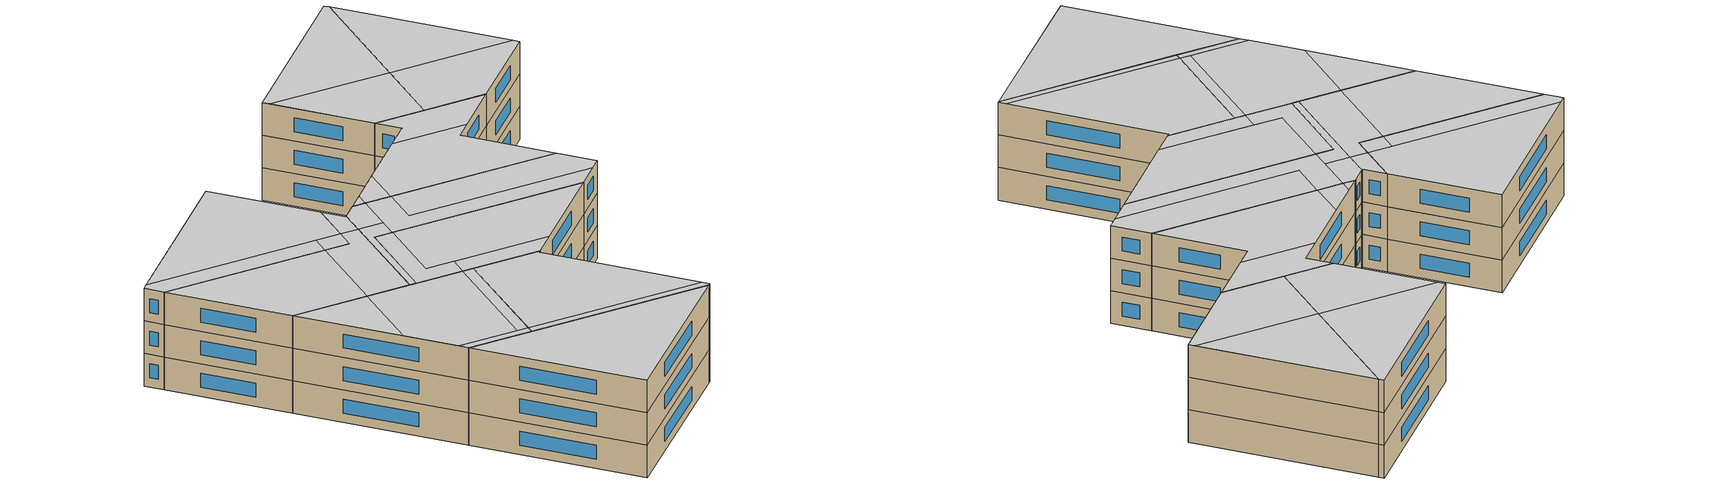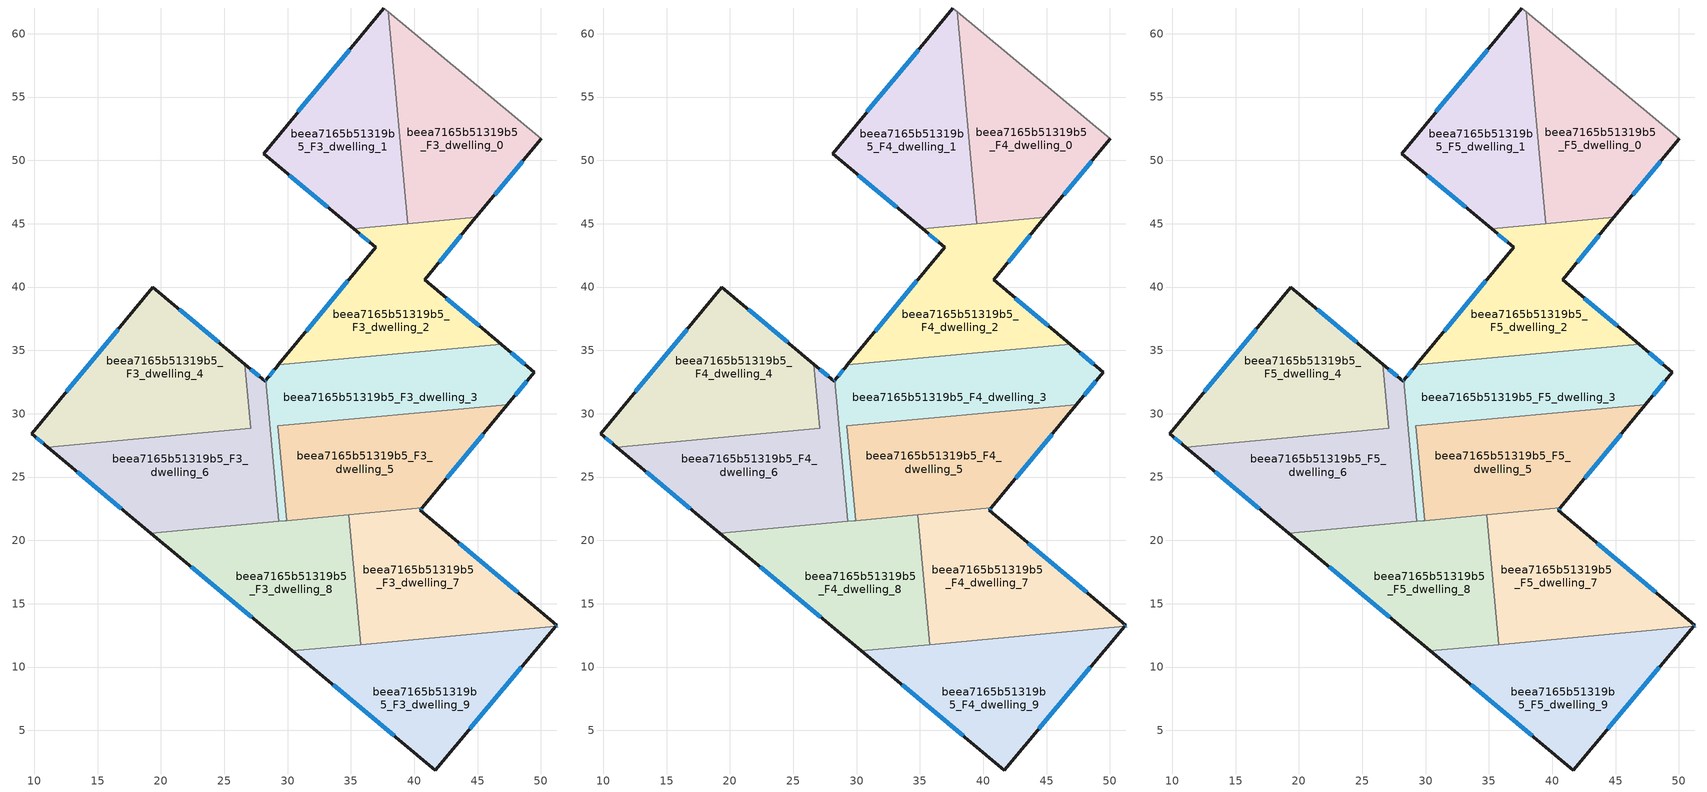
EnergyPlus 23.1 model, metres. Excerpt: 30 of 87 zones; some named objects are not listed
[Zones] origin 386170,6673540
beea7165b51319b5_F3_dwelling_0
 floor to beea7165b51319b5_F2_dwelling_0 (EU_floor_Construction): 50.01,51.73 44.87,45.49 39.5,45 37.95,61.75 z9
 wall outside (EU_wall_Construction): 44.87,45.49 50.01,51.73 z9:12
 wall to beea7165b51319b5_F3_dwelling_1 (EU_wall_Construction): 37.95,61.75 39.5,45 z9:12
 wall adiabatic (EU_wall_Construction): 50.01,51.73 37.95,61.75 z9:12
 wall to beea7165b51319b5_F3_dwelling_2 (EU_wall_Construction): 39.5,45 44.87,45.49 z9:12
 window (EU_Window_Construction): 46.34,47.27 48.54,49.95 z9.86:11.14
beea7165b51319b5_F3_dwelling_1
 floor to beea7165b51319b5_F2_dwelling_1 (EU_floor_Construction): 37.95,61.75 39.5,45 35.21,44.6 28.1,50.54 37.61,62.03 z9
 wall outside (EU_wall_Construction): 37.61,62.03 28.1,50.54 35.21,44.6 z9:12
 wall adiabatic (EU_wall_Construction): 37.95,61.75 37.61,62.03 z9:12
 wall to beea7165b51319b5_F3_dwelling_2 (EU_wall_Construction): 35.21,44.6 39.5,44.99 z9:12
 window (EU_Window_Construction): 34.89,58.75 30.82,53.83 / 30.13,48.84 33.18,46.3 z9.86:11.14
beea7165b51319b5_F3_dwelling_2
 floor to beea7165b51319b5_F2_dwelling_2 (EU_floor_Construction): 44.87,45.49 40.81,40.57 46.86,35.48 29.27,33.85 36.94,43.15 35.21,44.6 z9
 wall outside (EU_wall_Construction): 35.21,44.6 36.94,43.15 29.27,33.85 / 46.86,35.48 40.81,40.57 44.87,45.49 z9:12
 wall to beea7165b51319b5_F3_dwelling_3 (EU_wall_Construction): 29.27,33.85 46.86,35.48 z9:12
 window (EU_Window_Construction): 35.7,44.18 36.45,43.57 / 41.97,41.97 43.71,44.09 / 45.13,36.93 42.54,39.11 / 34.75,40.49 31.46,36.51 z9.86:11.14
beea7165b51319b5_F3_dwelling_3
 floor to beea7165b51319b5_F2_dwelling_3 (EU_floor_Construction): 49.47,33.28 47.36,30.72 29.22,29.04 29.91,21.57 29.81,21.56 29.32,21.51 28.28,32.65 29.22,33.79 29.27,33.85 46.86,35.48 46.91,35.43 z9
 wall outside (EU_wall_Construction): 47.36,30.72 49.47,33.28 46.91,35.43 46.86,35.48 / 29.27,33.85 29.22,33.79 28.28,32.65 z9:12
 wall to beea7165b51319b5_F3_dwelling_5 (EU_wall_Construction): 29.91,21.57 29.22,29.04 47.36,30.72 z9:12
 wall to beea7165b51319b5_F3_dwelling_6 (EU_wall_Construction): 28.28,32.65 29.32,21.51 z9:12
 wall to beea7165b51319b5_F3_dwelling_8 (EU_wall_Construction): 29.32,21.51 29.81,21.56 29.91,21.57 z9:12
 window (EU_Window_Construction): 48.74,33.89 47.64,34.82 / 47.96,31.45 48.87,32.55 / 28.95,33.47 28.55,32.98 z9.86:11.14
beea7165b51319b5_F3_dwelling_4
 floor to beea7165b51319b5_F2_dwelling_4 (EU_floor_Construction): 26.62,33.91 27.09,28.84 11.07,27.36 9.79,28.42 19.35,39.97 z9
 wall outside (EU_wall_Construction): 26.62,33.91 19.35,39.97 9.79,28.42 11.07,27.36 z9:12
 wall to beea7165b51319b5_F3_dwelling_6 (EU_wall_Construction): 11.07,27.36 27.09,28.84 26.62,33.91 z9:12
 window (EU_Window_Construction): 16.62,36.67 12.52,31.72 / 24.55,35.64 21.43,38.24 / 10.16,28.12 10.7,27.66 z9.86:11.14
beea7165b51319b5_F3_dwelling_5
 floor to beea7165b51319b5_F2_dwelling_5 (EU_floor_Construction): 47.36,30.72 40.64,22.56 29.91,21.57 29.22,29.04 z9
 wall outside (EU_wall_Construction): 40.64,22.56 47.36,30.72 z9:12
 wall to beea7165b51319b5_F3_dwelling_7 (EU_wall_Construction): 34.84,22.02 40.64,22.56 z9:12
 wall to beea7165b51319b5_F3_dwelling_8 (EU_wall_Construction): 29.91,21.57 34.84,22.02 z9:12
 window (EU_Window_Construction): 42.56,24.89 45.44,28.39 z9.86:11.14
beea7165b51319b5_F3_dwelling_6
 floor to beea7165b51319b5_F2_dwelling_6 (EU_floor_Construction): 28.28,32.65 29.32,21.51 19.21,20.58 11.07,27.36 27.09,28.84 26.62,33.91 28.22,32.58 z9
 wall outside (EU_wall_Construction): 11.07,27.36 19.21,20.58 / 28.28,32.65 28.22,32.58 26.62,33.91 z9:12
 wall to beea7165b51319b5_F3_dwelling_8 (EU_wall_Construction): 19.21,20.58 29.31,21.51 z9:12
 window (EU_Window_Construction): 13.39,25.42 16.88,22.51 / 27.77,32.96 27.08,33.53 / 28.26,32.63 28.24,32.6 z9.86:11.14
beea7165b51319b5_F3_dwelling_7
 floor to beea7165b51319b5_F2_dwelling_7 (EU_floor_Construction): 51.26,13.3 51.17,13.21 35.78,11.78 34.84,22.02 40.64,22.56 40.49,22.38 z9
 wall outside (EU_wall_Construction): 51.17,13.21 51.26,13.3 40.49,22.38 40.64,22.56 z9:12
 wall to beea7165b51319b5_F3_dwelling_8 (EU_wall_Construction): 34.84,22.02 35.78,11.78 z9:12
 wall to beea7165b51319b5_F3_dwelling_9 (EU_wall_Construction): 35.78,11.78 51.17,13.21 z9:12
 window (EU_Window_Construction): 40.53,22.43 40.59,22.51 / 48.18,15.9 43.57,19.79 / 51.2,13.23 51.23,13.28 z9.86:11.14
beea7165b51319b5_F3_dwelling_8
 floor to beea7165b51319b5_F2_dwelling_8 (EU_floor_Construction): 34.84,22.02 35.78,11.78 30.37,11.28 19.21,20.58 z9
 wall outside (EU_wall_Construction): 19.21,20.58 30.37,11.28 z9:12
 wall to beea7165b51319b5_F3_dwelling_9 (EU_wall_Construction): 30.37,11.28 35.78,11.78 z9:12
 window (EU_Window_Construction): 22.4,17.92 27.18,13.93 z9.86:11.14
beea7165b51319b5_F3_dwelling_9
 floor to beea7165b51319b5_F2_dwelling_9 (EU_floor_Construction): 51.17,13.21 41.66,1.87 30.37,11.28 z9
 wall outside (EU_wall_Construction): 30.37,11.28 41.66,1.87 51.17,13.21 z9:12
 window (EU_Window_Construction): 44.38,5.11 48.45,9.97 / 33.59,8.59 38.43,4.56 z9.86:11.14
beea7165b51319b5_F4_dwelling_0
 floor to beea7165b51319b5_F3_dwelling_0 (EU_floor_Construction): 50.01,51.73 44.87,45.49 39.5,45 37.95,61.75 z12
 wall outside (EU_wall_Construction): 44.87,45.49 50.01,51.73 z12:15
 wall to beea7165b51319b5_F4_dwelling_1 (EU_wall_Construction): 37.95,61.75 39.5,45 z12:15
 wall adiabatic (EU_wall_Construction): 50.01,51.73 37.95,61.75 z12:15
 wall to beea7165b51319b5_F4_dwelling_2 (EU_wall_Construction): 39.5,45 44.87,45.49 z12:15
 window (EU_Window_Construction): 46.34,47.27 48.54,49.95 z12.86:14.14
beea7165b51319b5_F4_dwelling_1
 floor to beea7165b51319b5_F3_dwelling_1 (EU_floor_Construction): 37.95,61.75 39.5,45 35.21,44.6 28.1,50.54 37.61,62.03 z12
 wall outside (EU_wall_Construction): 37.61,62.03 28.1,50.54 35.21,44.6 z12:15
 wall adiabatic (EU_wall_Construction): 37.95,61.75 37.61,62.03 z12:15
 wall to beea7165b51319b5_F4_dwelling_2 (EU_wall_Construction): 35.21,44.6 39.5,44.99 z12:15
 window (EU_Window_Construction): 34.89,58.75 30.82,53.83 / 30.13,48.84 33.18,46.3 z12.86:14.14
beea7165b51319b5_F4_dwelling_2
 floor to beea7165b51319b5_F3_dwelling_2 (EU_floor_Construction): 44.87,45.49 40.81,40.57 46.86,35.48 29.27,33.85 36.94,43.15 35.21,44.6 z12
 wall outside (EU_wall_Construction): 35.21,44.6 36.94,43.15 29.27,33.85 / 46.86,35.48 40.81,40.57 44.87,45.49 z12:15
 wall to beea7165b51319b5_F4_dwelling_3 (EU_wall_Construction): 29.27,33.85 46.86,35.48 z12:15
 window (EU_Window_Construction): 35.7,44.18 36.45,43.57 / 41.97,41.97 43.71,44.09 / 45.13,36.93 42.54,39.11 / 34.75,40.49 31.46,36.51 z12.86:14.14
beea7165b51319b5_F4_dwelling_3
 floor to beea7165b51319b5_F3_dwelling_3 (EU_floor_Construction): 49.47,33.28 47.36,30.72 29.22,29.04 29.91,21.57 29.81,21.56 29.32,21.51 28.28,32.65 29.22,33.79 29.27,33.85 46.86,35.48 46.91,35.43 z12
 wall outside (EU_wall_Construction): 47.36,30.72 49.47,33.28 46.91,35.43 46.86,35.48 / 29.27,33.85 29.22,33.79 28.28,32.65 z12:15
 wall to beea7165b51319b5_F4_dwelling_5 (EU_wall_Construction): 29.91,21.57 29.22,29.04 47.36,30.72 z12:15
 wall to beea7165b51319b5_F4_dwelling_6 (EU_wall_Construction): 28.28,32.65 29.32,21.51 z12:15
 wall to beea7165b51319b5_F4_dwelling_8 (EU_wall_Construction): 29.32,21.51 29.81,21.56 29.91,21.57 z12:15
 window (EU_Window_Construction): 48.74,33.89 47.64,34.82 / 47.96,31.45 48.87,32.55 / 28.95,33.47 28.55,32.98 z12.86:14.14
beea7165b51319b5_F4_dwelling_4
 floor to beea7165b51319b5_F3_dwelling_4 (EU_floor_Construction): 26.62,33.91 27.09,28.84 11.07,27.36 9.79,28.42 19.35,39.97 z12
 wall outside (EU_wall_Construction): 26.62,33.91 19.35,39.97 9.79,28.42 11.07,27.36 z12:15
 wall to beea7165b51319b5_F4_dwelling_6 (EU_wall_Construction): 11.07,27.36 27.09,28.84 26.62,33.91 z12:15
 window (EU_Window_Construction): 16.62,36.67 12.52,31.72 / 24.55,35.64 21.43,38.24 / 10.16,28.12 10.7,27.66 z12.86:14.14
beea7165b51319b5_F4_dwelling_5
 floor to beea7165b51319b5_F3_dwelling_5 (EU_floor_Construction): 47.36,30.72 40.64,22.56 29.91,21.57 29.22,29.04 z12
 wall outside (EU_wall_Construction): 40.64,22.56 47.36,30.72 z12:15
 wall to beea7165b51319b5_F4_dwelling_7 (EU_wall_Construction): 34.84,22.02 40.64,22.56 z12:15
 wall to beea7165b51319b5_F4_dwelling_8 (EU_wall_Construction): 29.91,21.57 34.84,22.02 z12:15
 window (EU_Window_Construction): 42.56,24.89 45.44,28.39 z12.86:14.14
beea7165b51319b5_F4_dwelling_6
 floor to beea7165b51319b5_F3_dwelling_6 (EU_floor_Construction): 28.28,32.65 29.32,21.51 19.21,20.58 11.07,27.36 27.09,28.84 26.62,33.91 28.22,32.58 z12
 wall outside (EU_wall_Construction): 11.07,27.36 19.21,20.58 / 28.28,32.65 28.22,32.58 26.62,33.91 z12:15
 wall to beea7165b51319b5_F4_dwelling_8 (EU_wall_Construction): 19.21,20.58 29.31,21.51 z12:15
 window (EU_Window_Construction): 13.39,25.42 16.88,22.51 / 27.77,32.96 27.08,33.53 / 28.26,32.63 28.24,32.6 z12.86:14.14
beea7165b51319b5_F4_dwelling_7
 floor to beea7165b51319b5_F3_dwelling_7 (EU_floor_Construction): 51.26,13.3 51.17,13.21 35.78,11.78 34.84,22.02 40.64,22.56 40.49,22.38 z12
 wall outside (EU_wall_Construction): 51.17,13.21 51.26,13.3 40.49,22.38 40.64,22.56 z12:15
 wall to beea7165b51319b5_F4_dwelling_8 (EU_wall_Construction): 34.84,22.02 35.78,11.78 z12:15
 wall to beea7165b51319b5_F4_dwelling_9 (EU_wall_Construction): 35.78,11.78 51.17,13.21 z12:15
 window (EU_Window_Construction): 40.53,22.43 40.59,22.51 / 48.18,15.9 43.57,19.79 / 51.2,13.23 51.23,13.28 z12.86:14.14
beea7165b51319b5_F4_dwelling_8
 floor to beea7165b51319b5_F3_dwelling_8 (EU_floor_Construction): 34.84,22.02 35.78,11.78 30.37,11.28 19.21,20.58 z12
 wall outside (EU_wall_Construction): 19.21,20.58 30.37,11.28 z12:15
 wall to beea7165b51319b5_F4_dwelling_9 (EU_wall_Construction): 30.37,11.28 35.78,11.78 z12:15
 window (EU_Window_Construction): 22.4,17.92 27.18,13.93 z12.86:14.14
beea7165b51319b5_F4_dwelling_9
 floor to beea7165b51319b5_F3_dwelling_9 (EU_floor_Construction): 51.17,13.21 41.66,1.87 30.37,11.28 z12
 wall outside (EU_wall_Construction): 30.37,11.28 41.66,1.87 51.17,13.21 z12:15
 window (EU_Window_Construction): 44.38,5.11 48.45,9.97 / 33.59,8.59 38.43,4.56 z12.86:14.14
beea7165b51319b5_F5_dwelling_0
 floor to beea7165b51319b5_F4_dwelling_0 (EU_floor_Construction): 50.01,51.73 44.87,45.49 39.5,45 37.95,61.75 z15
 wall outside (EU_wall_Construction): 44.87,45.49 50.01,51.73 z15:18
 wall to beea7165b51319b5_F5_dwelling_1 (EU_wall_Construction): 37.95,61.75 39.5,45 z15:18
 wall adiabatic (EU_wall_Construction): 50.01,51.73 37.95,61.75 z15:18
 wall to beea7165b51319b5_F5_dwelling_2 (EU_wall_Construction): 39.5,45 44.87,45.49 z15:18
 window (EU_Window_Construction): 46.34,47.27 48.54,49.95 z15.86:17.14
 ceiling to beea7165b51319b5_F6_dwelling_0 (EU_floor_Construction): 49.58,52.08 37.95,61.75 38.94,51.1 z18
 ceiling to beea7165b51319b5_F6_dwelling_1 (EU_floor_Construction): 44.87,45.49 50.01,51.73 49.58,52.08 38.94,51.1 39.5,45 z18
beea7165b51319b5_F5_dwelling_1
 floor to beea7165b51319b5_F4_dwelling_1 (EU_floor_Construction): 37.95,61.75 39.5,45 35.21,44.6 28.1,50.54 37.61,62.03 z15
 wall outside (EU_wall_Construction): 37.61,62.03 28.1,50.54 35.21,44.6 z15:18
 wall adiabatic (EU_wall_Construction): 37.95,61.75 37.61,62.03 z15:18
 wall to beea7165b51319b5_F5_dwelling_2 (EU_wall_Construction): 35.21,44.6 39.5,44.99 z15:18
 window (EU_Window_Construction): 34.89,58.75 30.82,53.83 / 30.13,48.84 33.18,46.3 z15.86:17.14
 ceiling to beea7165b51319b5_F6_dwelling_1 (EU_floor_Construction): 39.5,45 38.94,51.1 28.58,50.14 35.21,44.6 z18
 ceiling to beea7165b51319b5_F6_dwelling_0 (EU_floor_Construction): 38.94,51.1 37.95,61.75 37.61,62.03 28.1,50.54 28.58,50.14 z18
beea7165b51319b5_F5_dwelling_2
 floor to beea7165b51319b5_F4_dwelling_2 (EU_floor_Construction): 44.87,45.49 40.81,40.57 46.86,35.48 29.27,33.85 36.94,43.15 35.21,44.6 z15
 wall outside (EU_wall_Construction): 35.21,44.6 36.94,43.15 29.27,33.85 / 46.86,35.48 40.81,40.57 44.87,45.49 z15:18
 wall to beea7165b51319b5_F5_dwelling_3 (EU_wall_Construction): 29.27,33.85 46.86,35.48 z15:18
 window (EU_Window_Construction): 35.7,44.18 36.45,43.57 / 41.97,41.97 43.71,44.09 / 45.13,36.93 42.54,39.11 / 34.75,40.49 31.46,36.51 z15.86:17.14
 ceiling to beea7165b51319b5_F6_dwelling_2 (EU_floor_Construction): 46.86,35.48 40.81,40.57 41.9,41.89 35.41,41.29 32.25,37.47 32.56,34.15 z18
 ceiling to beea7165b51319b5_F6_dwelling_3 (EU_floor_Construction): 32.56,34.15 32.25,37.47 30.26,35.05 30.37,33.95 z18
 ceiling to beea7165b51319b5_F6_dwelling_1 (EU_floor_Construction): 41.9,41.89 44.87,45.49 35.21,44.6 36.94,43.15 35.41,41.29 z18
 ceiling to beea7165b51319b5_F6_dwelling_4 (EU_floor_Construction): 30.37,33.95 30.26,35.05 29.27,33.85 z18
beea7165b51319b5_F5_dwelling_3
 floor to beea7165b51319b5_F4_dwelling_3 (EU_floor_Construction): 49.47,33.28 47.36,30.72 29.22,29.04 29.91,21.57 29.81,21.56 29.32,21.51 28.28,32.65 29.22,33.79 29.27,33.85 46.86,35.48 46.91,35.43 z15
 wall outside (EU_wall_Construction): 47.36,30.72 49.47,33.28 46.91,35.43 46.86,35.48 / 29.27,33.85 29.22,33.79 28.28,32.65 z15:18
 wall to beea7165b51319b5_F5_dwelling_5 (EU_wall_Construction): 29.91,21.57 29.22,29.04 47.36,30.72 z15:18
 wall to beea7165b51319b5_F5_dwelling_6 (EU_wall_Construction): 28.28,32.65 29.32,21.51 z15:18
 wall to beea7165b51319b5_F5_dwelling_8 (EU_wall_Construction): 29.32,21.51 29.81,21.56 29.91,21.57 z15:18
 window (EU_Window_Construction): 48.74,33.89 47.64,34.82 / 47.96,31.45 48.87,32.55 / 28.95,33.47 28.55,32.98 z15.86:17.14
 ceiling to beea7165b51319b5_F6_dwelling_3 (EU_floor_Construction): 47.36,30.72 48.79,32.45 32.85,30.97 32.56,34.15 30.37,33.95 30.81,29.18 z18
 ceiling to beea7165b51319b5_F6_dwelling_2 (EU_floor_Construction): 48.79,32.45 49.47,33.28 46.91,35.43 46.89,35.45 46.86,35.48 32.56,34.15 32.85,30.97 z18
 ceiling to beea7165b51319b5_F6_dwelling_5 (EU_floor_Construction): 29.91,21.57 29.22,29.04 30.81,29.18 30.66,30.77 30.41,30.75 30.3,30.74 28.48,30.57 29.32,21.51 29.81,21.56 z18
 ceiling to beea7165b51319b5_F6_dwelling_4 (EU_floor_Construction): 30.66,30.77 30.37,33.95 29.27,33.85 28.28,32.65 28.48,30.57 30.3,30.74 30.41,30.75 z18
beea7165b51319b5_F5_dwelling_4
 floor to beea7165b51319b5_F4_dwelling_4 (EU_floor_Construction): 26.62,33.91 27.09,28.84 11.07,27.36 9.79,28.42 19.35,39.97 z15
 wall outside (EU_wall_Construction): 26.62,33.91 19.35,39.97 9.79,28.42 11.07,27.36 z15:18
 wall to beea7165b51319b5_F5_dwelling_6 (EU_wall_Construction): 11.07,27.36 27.09,28.84 26.62,33.91 z15:18
 window (EU_Window_Construction): 16.62,36.67 12.52,31.72 / 24.55,35.64 21.43,38.24 / 10.16,28.12 10.7,27.66 z15.86:17.14
 ceiling to beea7165b51319b5_F6_dwelling_4 (EU_floor_Construction): 26.95,30.43 26.62,33.91 19.35,39.97 10.17,28.87 z18
 ceiling to beea7165b51319b5_F6_dwelling_7 (EU_floor_Construction): 24.95,28.64 24.8,30.23 10.17,28.87 9.79,28.42 11.07,27.36 z18
 ceiling to beea7165b51319b5_F6_dwelling_5 (EU_floor_Construction): 27.09,28.84 26.95,30.43 24.8,30.23 24.95,28.64 z18
beea7165b51319b5_F5_dwelling_5
 floor to beea7165b51319b5_F4_dwelling_5 (EU_floor_Construction): 47.36,30.72 40.64,22.56 29.91,21.57 29.22,29.04 z15
 wall outside (EU_wall_Construction): 40.64,22.56 47.36,30.72 z15:18
 wall to beea7165b51319b5_F5_dwelling_7 (EU_wall_Construction): 34.84,22.02 40.64,22.56 z15:18
 wall to beea7165b51319b5_F5_dwelling_8 (EU_wall_Construction): 29.91,21.57 34.84,22.02 z15:18
 window (EU_Window_Construction): 42.56,24.89 45.44,28.39 z15.86:17.14
 ceiling to beea7165b51319b5_F6_dwelling_5 (EU_floor_Construction): 33.91,21.94 33.76,23.5 31.35,23.28 30.81,29.18 29.22,29.04 29.91,21.57 z18
 ceiling to beea7165b51319b5_F6_dwelling_3 (EU_floor_Construction): 42.04,24.27 47.36,30.72 30.81,29.18 31.35,23.28 z18
 ceiling to beea7165b51319b5_F6_dwelling_6 (EU_floor_Construction): 40.64,22.56 42.04,24.27 33.76,23.5 33.91,21.94 z18
beea7165b51319b5_F5_dwelling_6
 floor to beea7165b51319b5_F4_dwelling_6 (EU_floor_Construction): 28.28,32.65 29.32,21.51 19.21,20.58 11.07,27.36 27.09,28.84 26.62,33.91 28.22,32.58 z15
 wall outside (EU_wall_Construction): 11.07,27.36 19.21,20.58 / 28.28,32.65 28.22,32.58 26.62,33.91 z15:18
 wall to beea7165b51319b5_F5_dwelling_8 (EU_wall_Construction): 19.21,20.58 29.31,21.51 z15:18
 window (EU_Window_Construction): 13.39,25.42 16.88,22.51 / 27.77,32.96 27.08,33.53 / 28.26,32.63 28.24,32.6 z15.86:17.14
 ceiling to beea7165b51319b5_F6_dwelling_7 (EU_floor_Construction): 25.64,21.17 24.95,28.64 11.07,27.36 19.21,20.58 z18
 ceiling to beea7165b51319b5_F6_dwelling_4 (EU_floor_Construction): 28.48,30.57 28.28,32.65 28.22,32.58 26.62,33.91 26.95,30.43 z18
 ceiling to beea7165b51319b5_F6_dwelling_5 (EU_floor_Construction): 29.32,21.51 28.48,30.57 26.95,30.43 27.09,28.84 24.95,28.64 25.64,21.17 z18
beea7165b51319b5_F5_dwelling_7
 floor to beea7165b51319b5_F4_dwelling_7 (EU_floor_Construction): 51.26,13.3 51.17,13.21 35.78,11.78 34.84,22.02 40.64,22.56 40.49,22.38 z15
 wall outside (EU_wall_Construction): 51.17,13.21 51.26,13.3 40.49,22.38 40.64,22.56 z15:18
 wall to beea7165b51319b5_F5_dwelling_8 (EU_wall_Construction): 34.84,22.02 35.78,11.78 z15:18
 wall to beea7165b51319b5_F5_dwelling_9 (EU_wall_Construction): 35.78,11.78 51.17,13.21 z15:18
 window (EU_Window_Construction): 40.53,22.43 40.59,22.51 / 48.18,15.9 43.57,19.79 / 51.2,13.23 51.23,13.28 z15.86:17.14
 ceiling to beea7165b51319b5_F6_dwelling_6 (EU_floor_Construction): 50.73,13.74 40.49,22.38 40.64,22.56 34.84,22.02 35.73,12.35 z18
 ceiling to beea7165b51319b5_F6_dwelling_8 (EU_floor_Construction): 51.17,13.2 51.26,13.3 50.73,13.74 35.73,12.35 35.78,11.78 z18
beea7165b51319b5_F5_dwelling_8
 floor to beea7165b51319b5_F4_dwelling_8 (EU_floor_Construction): 34.84,22.02 35.78,11.78 30.37,11.28 19.21,20.58 z15
 wall outside (EU_wall_Construction): 19.21,20.58 30.37,11.28 z15:18
 wall to beea7165b51319b5_F5_dwelling_9 (EU_wall_Construction): 30.37,11.28 35.78,11.78 z15:18
 window (EU_Window_Construction): 22.4,17.92 27.18,13.93 z15.86:17.14
 ceiling to beea7165b51319b5_F6_dwelling_8 (EU_floor_Construction): 35.78,11.78 35.73,12.35 29.75,11.8 30.37,11.28 z18
 ceiling to beea7165b51319b5_F6_dwelling_6 (EU_floor_Construction): 35.73,12.35 34.84,22.02 33.91,21.94 34.8,12.27 z18
 ceiling to beea7165b51319b5_F6_dwelling_5 (EU_floor_Construction): 34.8,12.27 33.91,21.94 29.91,21.57 29.83,21.56 25.64,21.17 26.24,14.72 29.75,11.8 z18
 ceiling to beea7165b51319b5_F6_dwelling_7 (EU_floor_Construction): 26.24,14.72 25.64,21.17 19.21,20.58 z18
beea7165b51319b5_F5_dwelling_9
 floor to beea7165b51319b5_F4_dwelling_9 (EU_floor_Construction): 51.17,13.21 41.66,1.87 30.37,11.28 z15
 wall outside (EU_wall_Construction): 30.37,11.28 41.66,1.87 51.17,13.21 z15:18
 window (EU_Window_Construction): 44.38,5.11 48.45,9.97 / 33.59,8.59 38.43,4.56 z15.86:17.14
 ceiling to beea7165b51319b5_F6_dwelling_8 (EU_floor_Construction): 41.66,1.87 51.17,13.2 30.37,11.28 z18
[Building]
EU S2 Campaign: North Axis=0; Terrain=City; Solar Distribution=FullExterior
[Site:Location]
Helsinki-Vantaa.AP: Latitude=60.317; Longitude=24.963; Time Zone=2; Elevation=54.6
[SizingPeriod:WeatherFileDays]
AnnualSizingPeriod: Begin Month=1; Begin Day of Month=1; End Month=12; End Day of Month=31; Day of Week for Start Day=Monday; Use Weather File Daylight Saving Period=No; Use Weather File Rain and Snow Indicators=No
[MATERIAL]
EU_InternalMass_Material: Roughness=MediumRough; Thickness=0.1; Conductivity=1; Density=1800; Specific Heat=900; Thermal Absorptance=0.9; Solar Absorptance=0.7; Visible Absorptance=0.7
[MATERIAL:NOMASS] Roughness=MediumRough; Thermal Absorptance=0.9; Solar Absorptance=0.7; Visible Absorptance=0.7
Name | Thermal Resistance
EU_wall_NoMass | 1.10183
EU_floor_NoMass | 1.70606
[WINDOWMATERIAL:SIMPLEGLAZINGSYSTEM]
EU_Window_SimpleGlazing: UFactor=3.11035; Solar Heat Gain Coefficient=0.8; Visible Transmittance=0.8
[CONSTRUCTION]
EU_wall_Construction: EU_wall_NoMass
EU_floor_Construction: EU_floor_NoMass
EU_Window_Construction: EU_Window_SimpleGlazing
EU_InternalMass_Construction: EU_InternalMass_Material
[ZONE] Type=1; Multiplier=1; Ceiling Height=autocalculate; Floor Area=autocalculate; Part of Total Floor Area=Yes
Name | Volume
beea7165b51319b5_F3_dwelling_0; beea7165b51319b5_F4_dwelling_0; beea7165b51319b5_F5_dwelling_0 | 326.142
beea7165b51319b5_F3_dwelling_1; beea7165b51319b5_F4_dwelling_1; beea7165b51319b5_F5_dwelling_1 | 326.167
beea7165b51319b5_F3_dwelling_2; beea7165b51319b5_F4_dwelling_2; beea7165b51319b5_F5_dwelling_2 | 300.42
beea7165b51319b5_F3_dwelling_3; beea7165b51319b5_F4_dwelling_3; beea7165b51319b5_F5_dwelling_3 | 298.495
beea7165b51319b5_F3_dwelling_4; beea7165b51319b5_F4_dwelling_4; beea7165b51319b5_F5_dwelling_4 | 373.214
beea7165b51319b5_F3_dwelling_5; beea7165b51319b5_F4_dwelling_5; beea7165b51319b5_F5_dwelling_5 | 326.119
beea7165b51319b5_F3_dwelling_6; beea7165b51319b5_F4_dwelling_6; beea7165b51319b5_F5_dwelling_6 | 332.483
beea7165b51319b5_F3_dwelling_7; beea7165b51319b5_F4_dwelling_7; beea7165b51319b5_F5_dwelling_7 | 326.182
beea7165b51319b5_F3_dwelling_8; beea7165b51319b5_F4_dwelling_8; beea7165b51319b5_F5_dwelling_8 | 326.146
beea7165b51319b5_F3_dwelling_9; beea7165b51319b5_F4_dwelling_9; beea7165b51319b5_F5_dwelling_9 | 326.14
[INTERNALMASS] Construction=EU_InternalMass_Construction
Name | Zone or ZoneList | Surface Area
beea7165b51319b5_F3_dwelling_0_EU_InternalMass | beea7165b51319b5_F3_dwelling_0 | 108.712
beea7165b51319b5_F3_dwelling_1_EU_InternalMass | beea7165b51319b5_F3_dwelling_1 | 108.724
beea7165b51319b5_F3_dwelling_2_EU_InternalMass | beea7165b51319b5_F3_dwelling_2 | 100.144
beea7165b51319b5_F3_dwelling_3_EU_InternalMass | beea7165b51319b5_F3_dwelling_3 | 99.4872
beea7165b51319b5_F3_dwelling_4_EU_InternalMass | beea7165b51319b5_F3_dwelling_4 | 124.405
beea7165b51319b5_F3_dwelling_5_EU_InternalMass | beea7165b51319b5_F3_dwelling_5 | 108.707
beea7165b51319b5_F3_dwelling_6_EU_InternalMass | beea7165b51319b5_F3_dwelling_6 | 110.832
beea7165b51319b5_F3_dwelling_7_EU_InternalMass | beea7165b51319b5_F3_dwelling_7 | 108.725
beea7165b51319b5_F3_dwelling_8_EU_InternalMass | beea7165b51319b5_F3_dwelling_8 | 108.716
beea7165b51319b5_F3_dwelling_9_EU_InternalMass | beea7165b51319b5_F3_dwelling_9 | 108.713
beea7165b51319b5_F4_dwelling_0_EU_InternalMass | beea7165b51319b5_F4_dwelling_0 | 108.712
beea7165b51319b5_F4_dwelling_1_EU_InternalMass | beea7165b51319b5_F4_dwelling_1 | 108.724
beea7165b51319b5_F4_dwelling_2_EU_InternalMass | beea7165b51319b5_F4_dwelling_2 | 100.144
beea7165b51319b5_F4_dwelling_3_EU_InternalMass | beea7165b51319b5_F4_dwelling_3 | 99.4872
beea7165b51319b5_F4_dwelling_4_EU_InternalMass | beea7165b51319b5_F4_dwelling_4 | 124.405
beea7165b51319b5_F4_dwelling_5_EU_InternalMass | beea7165b51319b5_F4_dwelling_5 | 108.707
beea7165b51319b5_F4_dwelling_6_EU_InternalMass | beea7165b51319b5_F4_dwelling_6 | 110.832
beea7165b51319b5_F4_dwelling_7_EU_InternalMass | beea7165b51319b5_F4_dwelling_7 | 108.725
beea7165b51319b5_F4_dwelling_8_EU_InternalMass | beea7165b51319b5_F4_dwelling_8 | 108.716
beea7165b51319b5_F4_dwelling_9_EU_InternalMass | beea7165b51319b5_F4_dwelling_9 | 108.713
beea7165b51319b5_F5_dwelling_0_EU_InternalMass | beea7165b51319b5_F5_dwelling_0 | 108.712
beea7165b51319b5_F5_dwelling_1_EU_InternalMass | beea7165b51319b5_F5_dwelling_1 | 108.724
beea7165b51319b5_F5_dwelling_2_EU_InternalMass | beea7165b51319b5_F5_dwelling_2 | 100.144
beea7165b51319b5_F5_dwelling_3_EU_InternalMass | beea7165b51319b5_F5_dwelling_3 | 99.4872
beea7165b51319b5_F5_dwelling_4_EU_InternalMass | beea7165b51319b5_F5_dwelling_4 | 124.405
beea7165b51319b5_F5_dwelling_5_EU_InternalMass | beea7165b51319b5_F5_dwelling_5 | 108.707
beea7165b51319b5_F5_dwelling_6_EU_InternalMass | beea7165b51319b5_F5_dwelling_6 | 110.832
beea7165b51319b5_F5_dwelling_7_EU_InternalMass | beea7165b51319b5_F5_dwelling_7 | 108.725
beea7165b51319b5_F5_dwelling_8_EU_InternalMass | beea7165b51319b5_F5_dwelling_8 | 108.716
beea7165b51319b5_F5_dwelling_9_EU_InternalMass | beea7165b51319b5_F5_dwelling_9 | 108.713
[OTHEREQUIPMENT] Fuel Type=Electricity; Design Level Calculation Method=Watts/Area; Power per Zone Floor Area=1; Fraction Latent=0; Fraction Radiant=0; Fraction Lost=0; Carbon Dioxide Generation Rate=0; EndUse Subcategory=EU_Step8_InternalGains
Name | Zone or ZoneList or Space or SpaceList | Schedule
EU_Step8_InternalGain_beea7165b51319b5_F3_dwelling_0_f000 | beea7165b51319b5_F3_dwelling_0 | EU_Step8_GainSchedule_beea7165b51319b5_F3_dwelling_0_f000
EU_Step8_InternalGain_beea7165b51319b5_F3_dwelling_1_f000 | beea7165b51319b5_F3_dwelling_1 | EU_Step8_GainSchedule_beea7165b51319b5_F3_dwelling_1_f000
EU_Step8_InternalGain_beea7165b51319b5_F3_dwelling_2_f000 | beea7165b51319b5_F3_dwelling_2 | EU_Step8_GainSchedule_beea7165b51319b5_F3_dwelling_2_f000
EU_Step8_InternalGain_beea7165b51319b5_F3_dwelling_3_f000 | beea7165b51319b5_F3_dwelling_3 | EU_Step8_GainSchedule_beea7165b51319b5_F3_dwelling_3_f000
EU_Step8_InternalGain_beea7165b51319b5_F3_dwelling_4_f000 | beea7165b51319b5_F3_dwelling_4 | EU_Step8_GainSchedule_beea7165b51319b5_F3_dwelling_4_f000
EU_Step8_InternalGain_beea7165b51319b5_F3_dwelling_5_f000 | beea7165b51319b5_F3_dwelling_5 | EU_Step8_GainSchedule_beea7165b51319b5_F3_dwelling_5_f000
EU_Step8_InternalGain_beea7165b51319b5_F3_dwelling_6_f000 | beea7165b51319b5_F3_dwelling_6 | EU_Step8_GainSchedule_beea7165b51319b5_F3_dwelling_6_f000
EU_Step8_InternalGain_beea7165b51319b5_F3_dwelling_7_f000 | beea7165b51319b5_F3_dwelling_7 | EU_Step8_GainSchedule_beea7165b51319b5_F3_dwelling_7_f000
EU_Step8_InternalGain_beea7165b51319b5_F3_dwelling_8_f000 | beea7165b51319b5_F3_dwelling_8 | EU_Step8_GainSchedule_beea7165b51319b5_F3_dwelling_8_f000
EU_Step8_InternalGain_beea7165b51319b5_F3_dwelling_9_f000 | beea7165b51319b5_F3_dwelling_9 | EU_Step8_GainSchedule_beea7165b51319b5_F3_dwelling_9_f000
EU_Step8_InternalGain_beea7165b51319b5_F4_dwelling_0_f000 | beea7165b51319b5_F4_dwelling_0 | EU_Step8_GainSchedule_beea7165b51319b5_F4_dwelling_0_f000
EU_Step8_InternalGain_beea7165b51319b5_F4_dwelling_1_f000 | beea7165b51319b5_F4_dwelling_1 | EU_Step8_GainSchedule_beea7165b51319b5_F4_dwelling_1_f000
EU_Step8_InternalGain_beea7165b51319b5_F4_dwelling_2_f000 | beea7165b51319b5_F4_dwelling_2 | EU_Step8_GainSchedule_beea7165b51319b5_F4_dwelling_2_f000
EU_Step8_InternalGain_beea7165b51319b5_F4_dwelling_3_f000 | beea7165b51319b5_F4_dwelling_3 | EU_Step8_GainSchedule_beea7165b51319b5_F4_dwelling_3_f000
EU_Step8_InternalGain_beea7165b51319b5_F4_dwelling_4_f000 | beea7165b51319b5_F4_dwelling_4 | EU_Step8_GainSchedule_beea7165b51319b5_F4_dwelling_4_f000
EU_Step8_InternalGain_beea7165b51319b5_F4_dwelling_5_f000 | beea7165b51319b5_F4_dwelling_5 | EU_Step8_GainSchedule_beea7165b51319b5_F4_dwelling_5_f000
EU_Step8_InternalGain_beea7165b51319b5_F4_dwelling_6_f000 | beea7165b51319b5_F4_dwelling_6 | EU_Step8_GainSchedule_beea7165b51319b5_F4_dwelling_6_f000
EU_Step8_InternalGain_beea7165b51319b5_F4_dwelling_7_f000 | beea7165b51319b5_F4_dwelling_7 | EU_Step8_GainSchedule_beea7165b51319b5_F4_dwelling_7_f000
EU_Step8_InternalGain_beea7165b51319b5_F4_dwelling_8_f000 | beea7165b51319b5_F4_dwelling_8 | EU_Step8_GainSchedule_beea7165b51319b5_F4_dwelling_8_f000
EU_Step8_InternalGain_beea7165b51319b5_F4_dwelling_9_f000 | beea7165b51319b5_F4_dwelling_9 | EU_Step8_GainSchedule_beea7165b51319b5_F4_dwelling_9_f000
EU_Step8_InternalGain_beea7165b51319b5_F5_dwelling_0_f000 | beea7165b51319b5_F5_dwelling_0 | EU_Step8_GainSchedule_beea7165b51319b5_F5_dwelling_0_f000
EU_Step8_InternalGain_beea7165b51319b5_F5_dwelling_1_f000 | beea7165b51319b5_F5_dwelling_1 | EU_Step8_GainSchedule_beea7165b51319b5_F5_dwelling_1_f000
EU_Step8_InternalGain_beea7165b51319b5_F5_dwelling_2_f000 | beea7165b51319b5_F5_dwelling_2 | EU_Step8_GainSchedule_beea7165b51319b5_F5_dwelling_2_f000
EU_Step8_InternalGain_beea7165b51319b5_F5_dwelling_3_f000 | beea7165b51319b5_F5_dwelling_3 | EU_Step8_GainSchedule_beea7165b51319b5_F5_dwelling_3_f000
EU_Step8_InternalGain_beea7165b51319b5_F5_dwelling_4_f000 | beea7165b51319b5_F5_dwelling_4 | EU_Step8_GainSchedule_beea7165b51319b5_F5_dwelling_4_f000
EU_Step8_InternalGain_beea7165b51319b5_F5_dwelling_5_f000 | beea7165b51319b5_F5_dwelling_5 | EU_Step8_GainSchedule_beea7165b51319b5_F5_dwelling_5_f000
EU_Step8_InternalGain_beea7165b51319b5_F5_dwelling_6_f000 | beea7165b51319b5_F5_dwelling_6 | EU_Step8_GainSchedule_beea7165b51319b5_F5_dwelling_6_f000
EU_Step8_InternalGain_beea7165b51319b5_F5_dwelling_7_f000 | beea7165b51319b5_F5_dwelling_7 | EU_Step8_GainSchedule_beea7165b51319b5_F5_dwelling_7_f000
EU_Step8_InternalGain_beea7165b51319b5_F5_dwelling_8_f000 | beea7165b51319b5_F5_dwelling_8 | EU_Step8_GainSchedule_beea7165b51319b5_F5_dwelling_8_f000
EU_Step8_InternalGain_beea7165b51319b5_F5_dwelling_9_f000 | beea7165b51319b5_F5_dwelling_9 | EU_Step8_GainSchedule_beea7165b51319b5_F5_dwelling_9_f000
[ZONEVENTILATION:DESIGNFLOWRATE] Schedule=EU_AlwaysOn; Design Flow Rate Calculation Method=AirChanges/Hour; Air Changes per Hour=0.756316; Ventilation Type=Natural; Fan Pressure Rise=0; Fan Total Efficiency=1; Constant Term Coefficient=1; Temperature Term Coefficient=0; Velocity Term Coefficient=0; Velocity Squared Term Coefficient=0; Minimum Indoor Temperature=-100; Maximum Indoor Temperature=100; Delta Temperature=-100; Minimum Outdoor Temperature=-100; Maximum Outdoor Temperature=100; Maximum Wind Speed=40
Name | Zone or ZoneList or Space or SpaceList
EU_ConstantAir_beea7165b51319b5_F3_dwelling_0 | beea7165b51319b5_F3_dwelling_0
EU_ConstantAir_beea7165b51319b5_F3_dwelling_1 | beea7165b51319b5_F3_dwelling_1
EU_ConstantAir_beea7165b51319b5_F3_dwelling_2 | beea7165b51319b5_F3_dwelling_2
EU_ConstantAir_beea7165b51319b5_F3_dwelling_3 | beea7165b51319b5_F3_dwelling_3
EU_ConstantAir_beea7165b51319b5_F3_dwelling_4 | beea7165b51319b5_F3_dwelling_4
EU_ConstantAir_beea7165b51319b5_F3_dwelling_5 | beea7165b51319b5_F3_dwelling_5
EU_ConstantAir_beea7165b51319b5_F3_dwelling_6 | beea7165b51319b5_F3_dwelling_6
EU_ConstantAir_beea7165b51319b5_F3_dwelling_7 | beea7165b51319b5_F3_dwelling_7
EU_ConstantAir_beea7165b51319b5_F3_dwelling_8 | beea7165b51319b5_F3_dwelling_8
EU_ConstantAir_beea7165b51319b5_F3_dwelling_9 | beea7165b51319b5_F3_dwelling_9
EU_ConstantAir_beea7165b51319b5_F4_dwelling_0 | beea7165b51319b5_F4_dwelling_0
EU_ConstantAir_beea7165b51319b5_F4_dwelling_1 | beea7165b51319b5_F4_dwelling_1
EU_ConstantAir_beea7165b51319b5_F4_dwelling_2 | beea7165b51319b5_F4_dwelling_2
EU_ConstantAir_beea7165b51319b5_F4_dwelling_3 | beea7165b51319b5_F4_dwelling_3
EU_ConstantAir_beea7165b51319b5_F4_dwelling_4 | beea7165b51319b5_F4_dwelling_4
EU_ConstantAir_beea7165b51319b5_F4_dwelling_5 | beea7165b51319b5_F4_dwelling_5
EU_ConstantAir_beea7165b51319b5_F4_dwelling_6 | beea7165b51319b5_F4_dwelling_6
EU_ConstantAir_beea7165b51319b5_F4_dwelling_7 | beea7165b51319b5_F4_dwelling_7
EU_ConstantAir_beea7165b51319b5_F4_dwelling_8 | beea7165b51319b5_F4_dwelling_8
EU_ConstantAir_beea7165b51319b5_F4_dwelling_9 | beea7165b51319b5_F4_dwelling_9
EU_ConstantAir_beea7165b51319b5_F5_dwelling_0 | beea7165b51319b5_F5_dwelling_0
EU_ConstantAir_beea7165b51319b5_F5_dwelling_1 | beea7165b51319b5_F5_dwelling_1
EU_ConstantAir_beea7165b51319b5_F5_dwelling_2 | beea7165b51319b5_F5_dwelling_2
EU_ConstantAir_beea7165b51319b5_F5_dwelling_3 | beea7165b51319b5_F5_dwelling_3
EU_ConstantAir_beea7165b51319b5_F5_dwelling_4 | beea7165b51319b5_F5_dwelling_4
EU_ConstantAir_beea7165b51319b5_F5_dwelling_5 | beea7165b51319b5_F5_dwelling_5
EU_ConstantAir_beea7165b51319b5_F5_dwelling_6 | beea7165b51319b5_F5_dwelling_6
EU_ConstantAir_beea7165b51319b5_F5_dwelling_7 | beea7165b51319b5_F5_dwelling_7
EU_ConstantAir_beea7165b51319b5_F5_dwelling_8 | beea7165b51319b5_F5_dwelling_8
EU_ConstantAir_beea7165b51319b5_F5_dwelling_9 | beea7165b51319b5_F5_dwelling_9
[HVACTEMPLATE:ZONE:IDEALLOADSAIRSYSTEM] System Availability Schedule=EU_AlwaysOn; Maximum Heating Supply Air Temperature=50; Minimum Cooling Supply Air Temperature=13; Maximum Heating Supply Air Humidity Ratio=0.0156; Minimum Cooling Supply Air Humidity Ratio=0.0077; Heating Limit=NoLimit; Cooling Limit=NoLimit; Heating Availability Schedule=EU_AlwaysOn; Cooling Availability Schedule=EU_CoolingOff; Dehumidification Control Type=ConstantSensibleHeatRatio; Cooling Sensible Heat Ratio=0.7; Dehumidification Setpoint=60; Humidification Control Type=None; Humidification Setpoint=30; Outdoor Air Method=None; Outdoor Air Flow Rate per Person=0.00944; Outdoor Air Flow Rate per Zone Floor Area=0; Outdoor Air Flow Rate per Zone=0; Demand Controlled Ventilation Type=None; Outdoor Air Economizer Type=NoEconomizer; Heat Recovery Type=None; Sensible Heat Recovery Effectiveness=0.7; Latent Heat Recovery Effectiveness=0.65
Name | Template Thermostat
beea7165b51319b5_F3_dwelling_0 | EU_HeatOnly_beea7165b51319b5_F3_dwelling_0
beea7165b51319b5_F3_dwelling_1 | EU_HeatOnly_beea7165b51319b5_F3_dwelling_1
beea7165b51319b5_F3_dwelling_2 | EU_HeatOnly_beea7165b51319b5_F3_dwelling_2
beea7165b51319b5_F3_dwelling_3 | EU_HeatOnly_beea7165b51319b5_F3_dwelling_3
beea7165b51319b5_F3_dwelling_4 | EU_HeatOnly_beea7165b51319b5_F3_dwelling_4
beea7165b51319b5_F3_dwelling_5 | EU_HeatOnly_beea7165b51319b5_F3_dwelling_5
beea7165b51319b5_F3_dwelling_6 | EU_HeatOnly_beea7165b51319b5_F3_dwelling_6
beea7165b51319b5_F3_dwelling_7 | EU_HeatOnly_beea7165b51319b5_F3_dwelling_7
beea7165b51319b5_F3_dwelling_8 | EU_HeatOnly_beea7165b51319b5_F3_dwelling_8
beea7165b51319b5_F3_dwelling_9 | EU_HeatOnly_beea7165b51319b5_F3_dwelling_9
beea7165b51319b5_F4_dwelling_0 | EU_HeatOnly_beea7165b51319b5_F4_dwelling_0
beea7165b51319b5_F4_dwelling_1 | EU_HeatOnly_beea7165b51319b5_F4_dwelling_1
beea7165b51319b5_F4_dwelling_2 | EU_HeatOnly_beea7165b51319b5_F4_dwelling_2
beea7165b51319b5_F4_dwelling_3 | EU_HeatOnly_beea7165b51319b5_F4_dwelling_3
beea7165b51319b5_F4_dwelling_4 | EU_HeatOnly_beea7165b51319b5_F4_dwelling_4
beea7165b51319b5_F4_dwelling_5 | EU_HeatOnly_beea7165b51319b5_F4_dwelling_5
beea7165b51319b5_F4_dwelling_6 | EU_HeatOnly_beea7165b51319b5_F4_dwelling_6
beea7165b51319b5_F4_dwelling_7 | EU_HeatOnly_beea7165b51319b5_F4_dwelling_7
beea7165b51319b5_F4_dwelling_8 | EU_HeatOnly_beea7165b51319b5_F4_dwelling_8
beea7165b51319b5_F4_dwelling_9 | EU_HeatOnly_beea7165b51319b5_F4_dwelling_9
beea7165b51319b5_F5_dwelling_0 | EU_HeatOnly_beea7165b51319b5_F5_dwelling_0
beea7165b51319b5_F5_dwelling_1 | EU_HeatOnly_beea7165b51319b5_F5_dwelling_1
beea7165b51319b5_F5_dwelling_2 | EU_HeatOnly_beea7165b51319b5_F5_dwelling_2
beea7165b51319b5_F5_dwelling_3 | EU_HeatOnly_beea7165b51319b5_F5_dwelling_3
beea7165b51319b5_F5_dwelling_4 | EU_HeatOnly_beea7165b51319b5_F5_dwelling_4
beea7165b51319b5_F5_dwelling_5 | EU_HeatOnly_beea7165b51319b5_F5_dwelling_5
beea7165b51319b5_F5_dwelling_6 | EU_HeatOnly_beea7165b51319b5_F5_dwelling_6
beea7165b51319b5_F5_dwelling_7 | EU_HeatOnly_beea7165b51319b5_F5_dwelling_7
beea7165b51319b5_F5_dwelling_8 | EU_HeatOnly_beea7165b51319b5_F5_dwelling_8
beea7165b51319b5_F5_dwelling_9 | EU_HeatOnly_beea7165b51319b5_F5_dwelling_9
[SIZING:ZONE] Zone Cooling Design Supply Air Temperature Input Method=SupplyAirTemperature; Zone Cooling Design Supply Air Temperature=13; Zone Heating Design Supply Air Temperature Input Method=SupplyAirTemperature; Zone Heating Design Supply Air Temperature=50; Zone Cooling Design Supply Air Humidity Ratio=0.008; Zone Heating Design Supply Air Humidity Ratio=0.008; Cooling Design Air Flow Method=DesignDay; Cooling Design Air Flow Rate=0; Cooling Minimum Air Flow per Zone Floor Area=0.000762; Cooling Minimum Air Flow=0; Cooling Minimum Air Flow Fraction=0.2; Heating Design Air Flow Method=DesignDay; Heating Design Air Flow Rate=0; Heating Maximum Air Flow per Zone Floor Area=0.002032; Heating Maximum Air Flow=0.141576; Heating Maximum Air Flow Fraction=0.3; Account for Dedicated Outdoor Air System=No; Dedicated Outdoor Air System Control Strategy=NeutralSupplyAir; Dedicated Outdoor Air Low Setpoint Temperature for Design=autosize; Dedicated Outdoor Air High Setpoint Temperature for Design=autosize; Zone Load Sizing Method=Sensible Load Only No Latent Load; Zone Latent Cooling Design Supply Air Humidity Ratio Input Method=HumidityRatioDifference; Zone Cooling Design Supply Air Humidity Ratio Difference=0.005; Zone Latent Heating Design Supply Air Humidity Ratio Input Method=HumidityRatioDifference; Zone Humidification Design Supply Air Humidity Ratio Difference=0.005
beea7165b51319b5_F3_dwelling_0; beea7165b51319b5_F3_dwelling_1; beea7165b51319b5_F3_dwelling_2; beea7165b51319b5_F3_dwelling_3; beea7165b51319b5_F3_dwelling_4; beea7165b51319b5_F3_dwelling_5; beea7165b51319b5_F3_dwelling_6; beea7165b51319b5_F3_dwelling_7; beea7165b51319b5_F3_dwelling_8; beea7165b51319b5_F3_dwelling_9; beea7165b51319b5_F4_dwelling_0; beea7165b51319b5_F4_dwelling_1; beea7165b51319b5_F4_dwelling_2; beea7165b51319b5_F4_dwelling_3; beea7165b51319b5_F4_dwelling_4; beea7165b51319b5_F4_dwelling_5; beea7165b51319b5_F4_dwelling_6; beea7165b51319b5_F4_dwelling_7; beea7165b51319b5_F4_dwelling_8; beea7165b51319b5_F4_dwelling_9; beea7165b51319b5_F5_dwelling_0; beea7165b51319b5_F5_dwelling_1; beea7165b51319b5_F5_dwelling_2; beea7165b51319b5_F5_dwelling_3; beea7165b51319b5_F5_dwelling_4; beea7165b51319b5_F5_dwelling_5; beea7165b51319b5_F5_dwelling_6; beea7165b51319b5_F5_dwelling_7; beea7165b51319b5_F5_dwelling_8; beea7165b51319b5_F5_dwelling_9
[SCHEDULE:CONSTANT]
Name | Hourly Value
EU_AlwaysOn | 1
EU_CoolingOff | 0
[SCHEDULE:FILE] Column Number=1; Rows to Skip at Top=0; Number of Hours of Data=8760; Column Separator=Comma; Interpolate to Timestep=No; Minutes per Item=60; Adjust Schedule for Daylight Savings=Yes
Name | File
EU_Step8_GainSchedule_beea7165b51319b5_F3_dwelling_0_f000 | ../../schedules/beea7165b51319b5/beea7165b51319b5_F3_dwelling_0_f000_gain.csv
EU_Step8_GainSchedule_beea7165b51319b5_F3_dwelling_1_f000 | ../../schedules/beea7165b51319b5/beea7165b51319b5_F3_dwelling_1_f000_gain.csv
EU_Step8_GainSchedule_beea7165b51319b5_F3_dwelling_2_f000 | ../../schedules/beea7165b51319b5/beea7165b51319b5_F3_dwelling_2_f000_gain.csv
EU_Step8_GainSchedule_beea7165b51319b5_F3_dwelling_3_f000 | ../../schedules/beea7165b51319b5/beea7165b51319b5_F3_dwelling_3_f000_gain.csv
EU_Step8_GainSchedule_beea7165b51319b5_F3_dwelling_4_f000 | ../../schedules/beea7165b51319b5/beea7165b51319b5_F3_dwelling_4_f000_gain.csv
EU_Step8_GainSchedule_beea7165b51319b5_F3_dwelling_5_f000 | ../../schedules/beea7165b51319b5/beea7165b51319b5_F3_dwelling_5_f000_gain.csv
EU_Step8_GainSchedule_beea7165b51319b5_F3_dwelling_6_f000 | ../../schedules/beea7165b51319b5/beea7165b51319b5_F3_dwelling_6_f000_gain.csv
EU_Step8_GainSchedule_beea7165b51319b5_F3_dwelling_7_f000 | ../../schedules/beea7165b51319b5/beea7165b51319b5_F3_dwelling_7_f000_gain.csv
EU_Step8_GainSchedule_beea7165b51319b5_F3_dwelling_8_f000 | ../../schedules/beea7165b51319b5/beea7165b51319b5_F3_dwelling_8_f000_gain.csv
EU_Step8_GainSchedule_beea7165b51319b5_F3_dwelling_9_f000 | ../../schedules/beea7165b51319b5/beea7165b51319b5_F3_dwelling_9_f000_gain.csv
EU_Step8_GainSchedule_beea7165b51319b5_F4_dwelling_0_f000 | ../../schedules/beea7165b51319b5/beea7165b51319b5_F4_dwelling_0_f000_gain.csv
EU_Step8_GainSchedule_beea7165b51319b5_F4_dwelling_1_f000 | ../../schedules/beea7165b51319b5/beea7165b51319b5_F4_dwelling_1_f000_gain.csv
EU_Step8_GainSchedule_beea7165b51319b5_F4_dwelling_2_f000 | ../../schedules/beea7165b51319b5/beea7165b51319b5_F4_dwelling_2_f000_gain.csv
EU_Step8_GainSchedule_beea7165b51319b5_F4_dwelling_3_f000 | ../../schedules/beea7165b51319b5/beea7165b51319b5_F4_dwelling_3_f000_gain.csv
EU_Step8_GainSchedule_beea7165b51319b5_F4_dwelling_4_f000 | ../../schedules/beea7165b51319b5/beea7165b51319b5_F4_dwelling_4_f000_gain.csv
EU_Step8_GainSchedule_beea7165b51319b5_F4_dwelling_5_f000 | ../../schedules/beea7165b51319b5/beea7165b51319b5_F4_dwelling_5_f000_gain.csv
EU_Step8_GainSchedule_beea7165b51319b5_F4_dwelling_6_f000 | ../../schedules/beea7165b51319b5/beea7165b51319b5_F4_dwelling_6_f000_gain.csv
EU_Step8_GainSchedule_beea7165b51319b5_F4_dwelling_7_f000 | ../../schedules/beea7165b51319b5/beea7165b51319b5_F4_dwelling_7_f000_gain.csv
EU_Step8_GainSchedule_beea7165b51319b5_F4_dwelling_8_f000 | ../../schedules/beea7165b51319b5/beea7165b51319b5_F4_dwelling_8_f000_gain.csv
EU_Step8_GainSchedule_beea7165b51319b5_F4_dwelling_9_f000 | ../../schedules/beea7165b51319b5/beea7165b51319b5_F4_dwelling_9_f000_gain.csv
EU_Step8_GainSchedule_beea7165b51319b5_F5_dwelling_0_f000 | ../../schedules/beea7165b51319b5/beea7165b51319b5_F5_dwelling_0_f000_gain.csv
EU_Step8_GainSchedule_beea7165b51319b5_F5_dwelling_1_f000 | ../../schedules/beea7165b51319b5/beea7165b51319b5_F5_dwelling_1_f000_gain.csv
EU_Step8_GainSchedule_beea7165b51319b5_F5_dwelling_2_f000 | ../../schedules/beea7165b51319b5/beea7165b51319b5_F5_dwelling_2_f000_gain.csv
EU_Step8_GainSchedule_beea7165b51319b5_F5_dwelling_3_f000 | ../../schedules/beea7165b51319b5/beea7165b51319b5_F5_dwelling_3_f000_gain.csv
EU_Step8_GainSchedule_beea7165b51319b5_F5_dwelling_4_f000 | ../../schedules/beea7165b51319b5/beea7165b51319b5_F5_dwelling_4_f000_gain.csv
EU_Step8_GainSchedule_beea7165b51319b5_F5_dwelling_5_f000 | ../../schedules/beea7165b51319b5/beea7165b51319b5_F5_dwelling_5_f000_gain.csv
EU_Step8_GainSchedule_beea7165b51319b5_F5_dwelling_6_f000 | ../../schedules/beea7165b51319b5/beea7165b51319b5_F5_dwelling_6_f000_gain.csv
EU_Step8_GainSchedule_beea7165b51319b5_F5_dwelling_7_f000 | ../../schedules/beea7165b51319b5/beea7165b51319b5_F5_dwelling_7_f000_gain.csv
EU_Step8_GainSchedule_beea7165b51319b5_F5_dwelling_8_f000 | ../../schedules/beea7165b51319b5/beea7165b51319b5_F5_dwelling_8_f000_gain.csv
EU_Step8_GainSchedule_beea7165b51319b5_F5_dwelling_9_f000 | ../../schedules/beea7165b51319b5/beea7165b51319b5_F5_dwelling_9_f000_gain.csv
